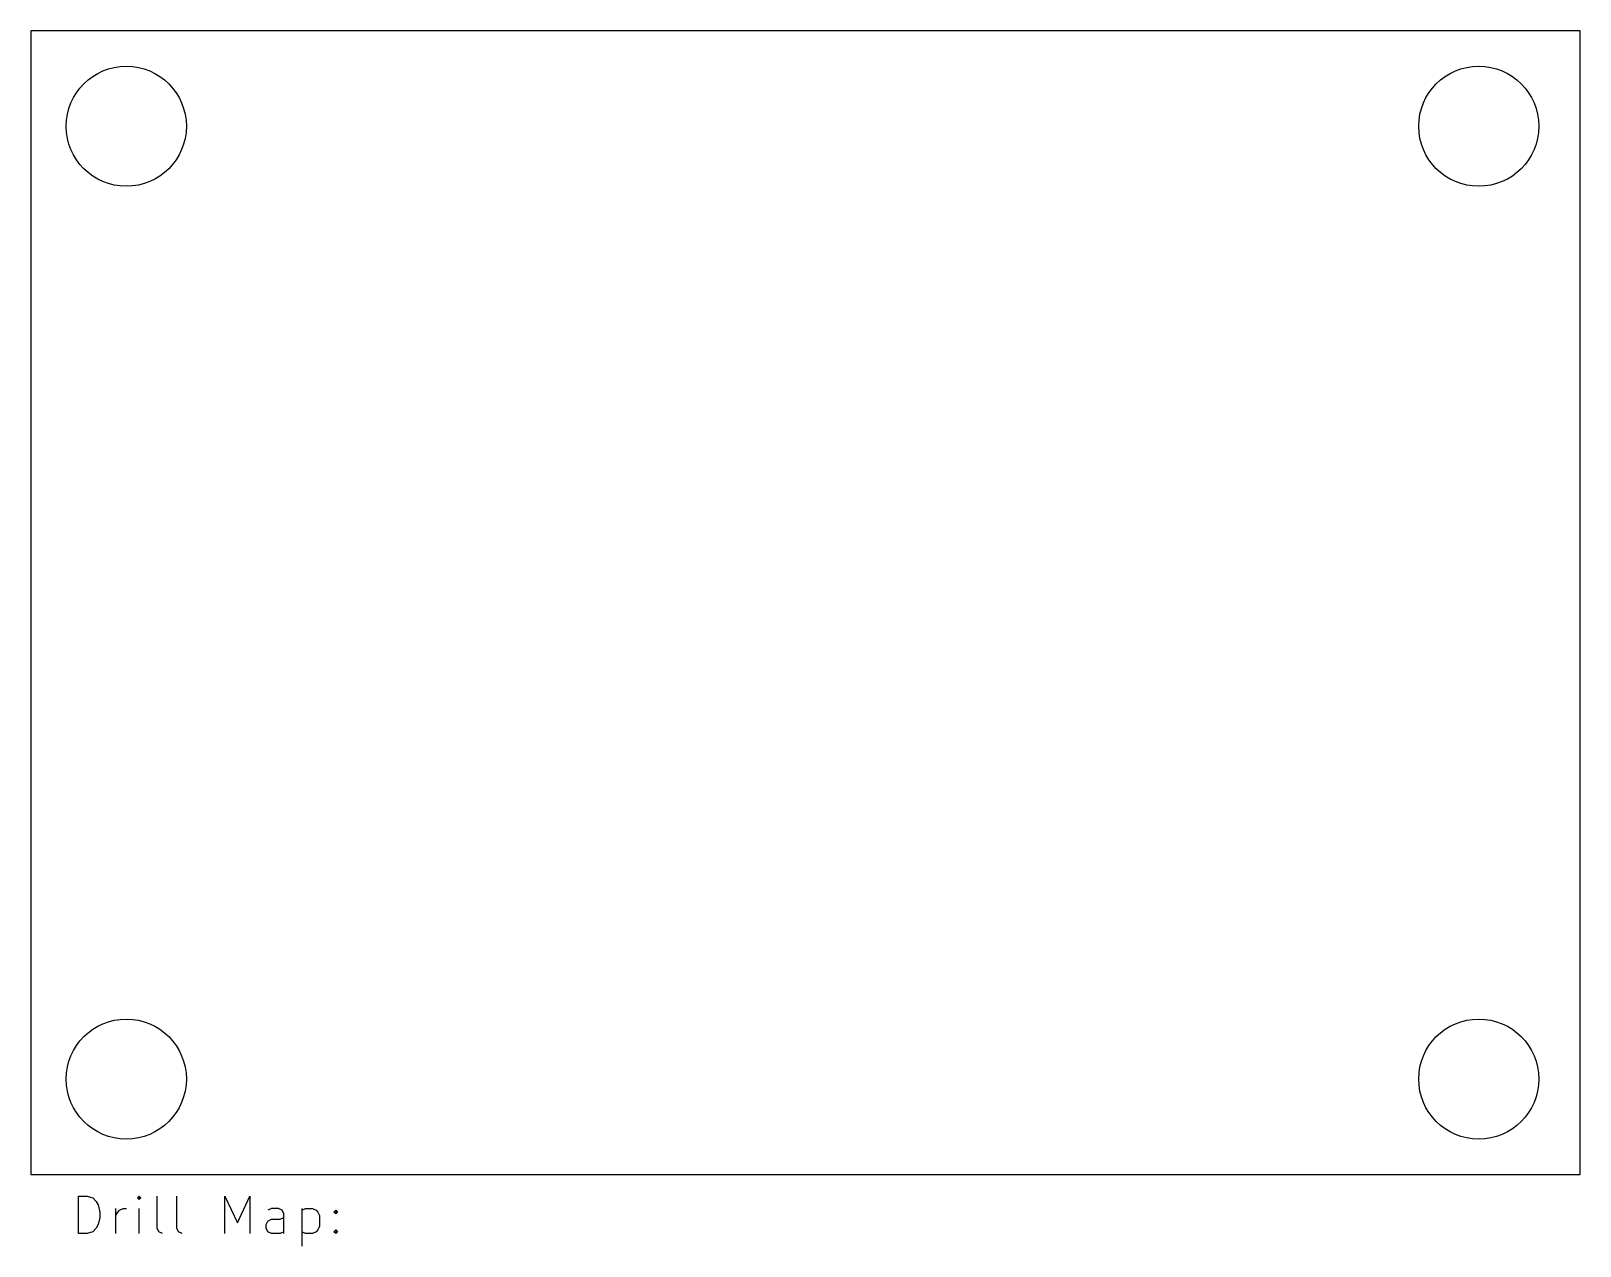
# Model space of a CAD drawing. Extents: x 1.6 to 4.85, y -6.34 to -3.79.
import ezdxf

# ---------------------------------------------------------------- set-up
doc = ezdxf.new("R2010")
doc.units = 0
doc.header["$MEASUREMENT"] = 0
doc.layers.add('BLACK', color=7, linetype='CONTINUOUS')

msp = doc.modelspace()

# ---------------------------------------------------------------- linework, layer by layer
at = {"layer": 'BLACK', "linetype": 'CONTINUOUS'}
for p, q in [((4.84508, -3.7876), (1.59508, -3.7876)), ((1.59508, -3.7876), (1.59508, -6.1876)), ((4.84508, -6.1876), (4.84508, -3.7876)), ((1.59508, -6.1876), (4.84508, -6.1876)), ((1.69454, -6.3118), (1.69454, -6.23306)), ((1.69454, -6.23306), (1.71328, -6.23306)), ((1.71328, -6.23306), (1.72453, -6.23681)), ((1.72453, -6.23681), (1.73203, -6.24431)), ((1.82202, -6.23306), (1.81827, -6.23681)), ((1.81827, -6.23681), (1.82202, -6.24056)), ((1.82577, -6.23681), (1.82202, -6.23306)), ((1.82202, -6.23306), (1.82202, -6.24056)), ((1.82202, -6.24056), (1.82577, -6.23681)), ((1.85951, -6.30055), (1.85951, -6.23306)), ((1.90076, -6.30055), (1.90076, -6.23306)), ((2.002, -6.3118), (2.002, -6.23306)), ((2.002, -6.23306), (2.02824, -6.2893)), ((2.02824, -6.2893), (2.05449, -6.23306)), ((2.05449, -6.23306), (2.05449, -6.3118)), ((1.73203, -6.24431), (1.73578, -6.25181)), ((1.73578, -6.25181), (1.73953, -6.26681)), ((1.73953, -6.26681), (1.73953, -6.27806)), ((1.77328, -6.3118), (1.77328, -6.25931)), ((1.77328, -6.27431), (1.77702, -6.26681)), ((1.77702, -6.26681), (1.78077, -6.26306)), ((1.78077, -6.26306), (1.78827, -6.25931)), ((1.78827, -6.25931), (1.79577, -6.25931)), ((1.82202, -6.3118), (1.82202, -6.25931)), ((2.09948, -6.25931), (2.09199, -6.26306)), ((2.11448, -6.25931), (2.09948, -6.25931)), ((2.12198, -6.26306), (2.11448, -6.25931)), ((2.12573, -6.27056), (2.12198, -6.26306)), ((2.12573, -6.3118), (2.12573, -6.27056)), ((2.16323, -6.25931), (2.16323, -6.33805)), ((2.16323, -6.26306), (2.17073, -6.25931)), ((2.17073, -6.25931), (2.18572, -6.25931)), ((2.18572, -6.25931), (2.19322, -6.26306)), ((2.19322, -6.26306), (2.19697, -6.26681)), ((2.19697, -6.26681), (2.20072, -6.27431)), ((2.23072, -6.26681), (2.23447, -6.26306)), ((2.23447, -6.27056), (2.23072, -6.26681)), ((2.23447, -6.26306), (2.23822, -6.26681)), ((2.23447, -6.26306), (2.23447, -6.27056)), ((2.23822, -6.26681), (2.23447, -6.27056)), ((1.73203, -6.30055), (1.72453, -6.30805)), ((1.73578, -6.29305), (1.73203, -6.30055)), ((1.73953, -6.27806), (1.73578, -6.29305)), ((1.86326, -6.30805), (1.85951, -6.30055)), ((1.90451, -6.30805), (1.90076, -6.30055)), ((2.08824, -6.29305), (2.09199, -6.28555)), ((2.08824, -6.30055), (2.08824, -6.29305)), ((2.09199, -6.30805), (2.08824, -6.30055)), ((2.09199, -6.28555), (2.09948, -6.28181)), ((2.09948, -6.28181), (2.11823, -6.28181)), ((2.11823, -6.28181), (2.12573, -6.27806)), ((2.19697, -6.3043), (2.19322, -6.30805)), ((2.20072, -6.2968), (2.19697, -6.3043)), ((2.20072, -6.27431), (2.20072, -6.2968)), ((2.23072, -6.30805), (2.23447, -6.3043)), ((2.23447, -6.3043), (2.23822, -6.30805)), ((2.23447, -6.3043), (2.23447, -6.3118)), ((1.71328, -6.3118), (1.69454, -6.3118)), ((1.72453, -6.30805), (1.71328, -6.3118)), ((1.87076, -6.3118), (1.86326, -6.30805)), ((1.91201, -6.3118), (1.90451, -6.30805)), ((2.09948, -6.3118), (2.09199, -6.30805)), ((2.11823, -6.3118), (2.09948, -6.3118)), ((2.12573, -6.30805), (2.11823, -6.3118)), ((2.17073, -6.3118), (2.16323, -6.30805)), ((2.18572, -6.3118), (2.17073, -6.3118)), ((2.19322, -6.30805), (2.18572, -6.3118)), ((2.23447, -6.3118), (2.23072, -6.30805)), ((2.23822, -6.30805), (2.23447, -6.3118))]:
    msp.add_line(p, q, dxfattribs=at)
at = {"layer": 'BLACK'}
for centre in [(1.79508, -3.9876), (4.63268, -3.9876), (1.79508, -5.9876), (4.63268, -5.9876)]:
    msp.add_circle(centre, 0.12598, dxfattribs=at)

doc.saveas('drawing.dxf')
